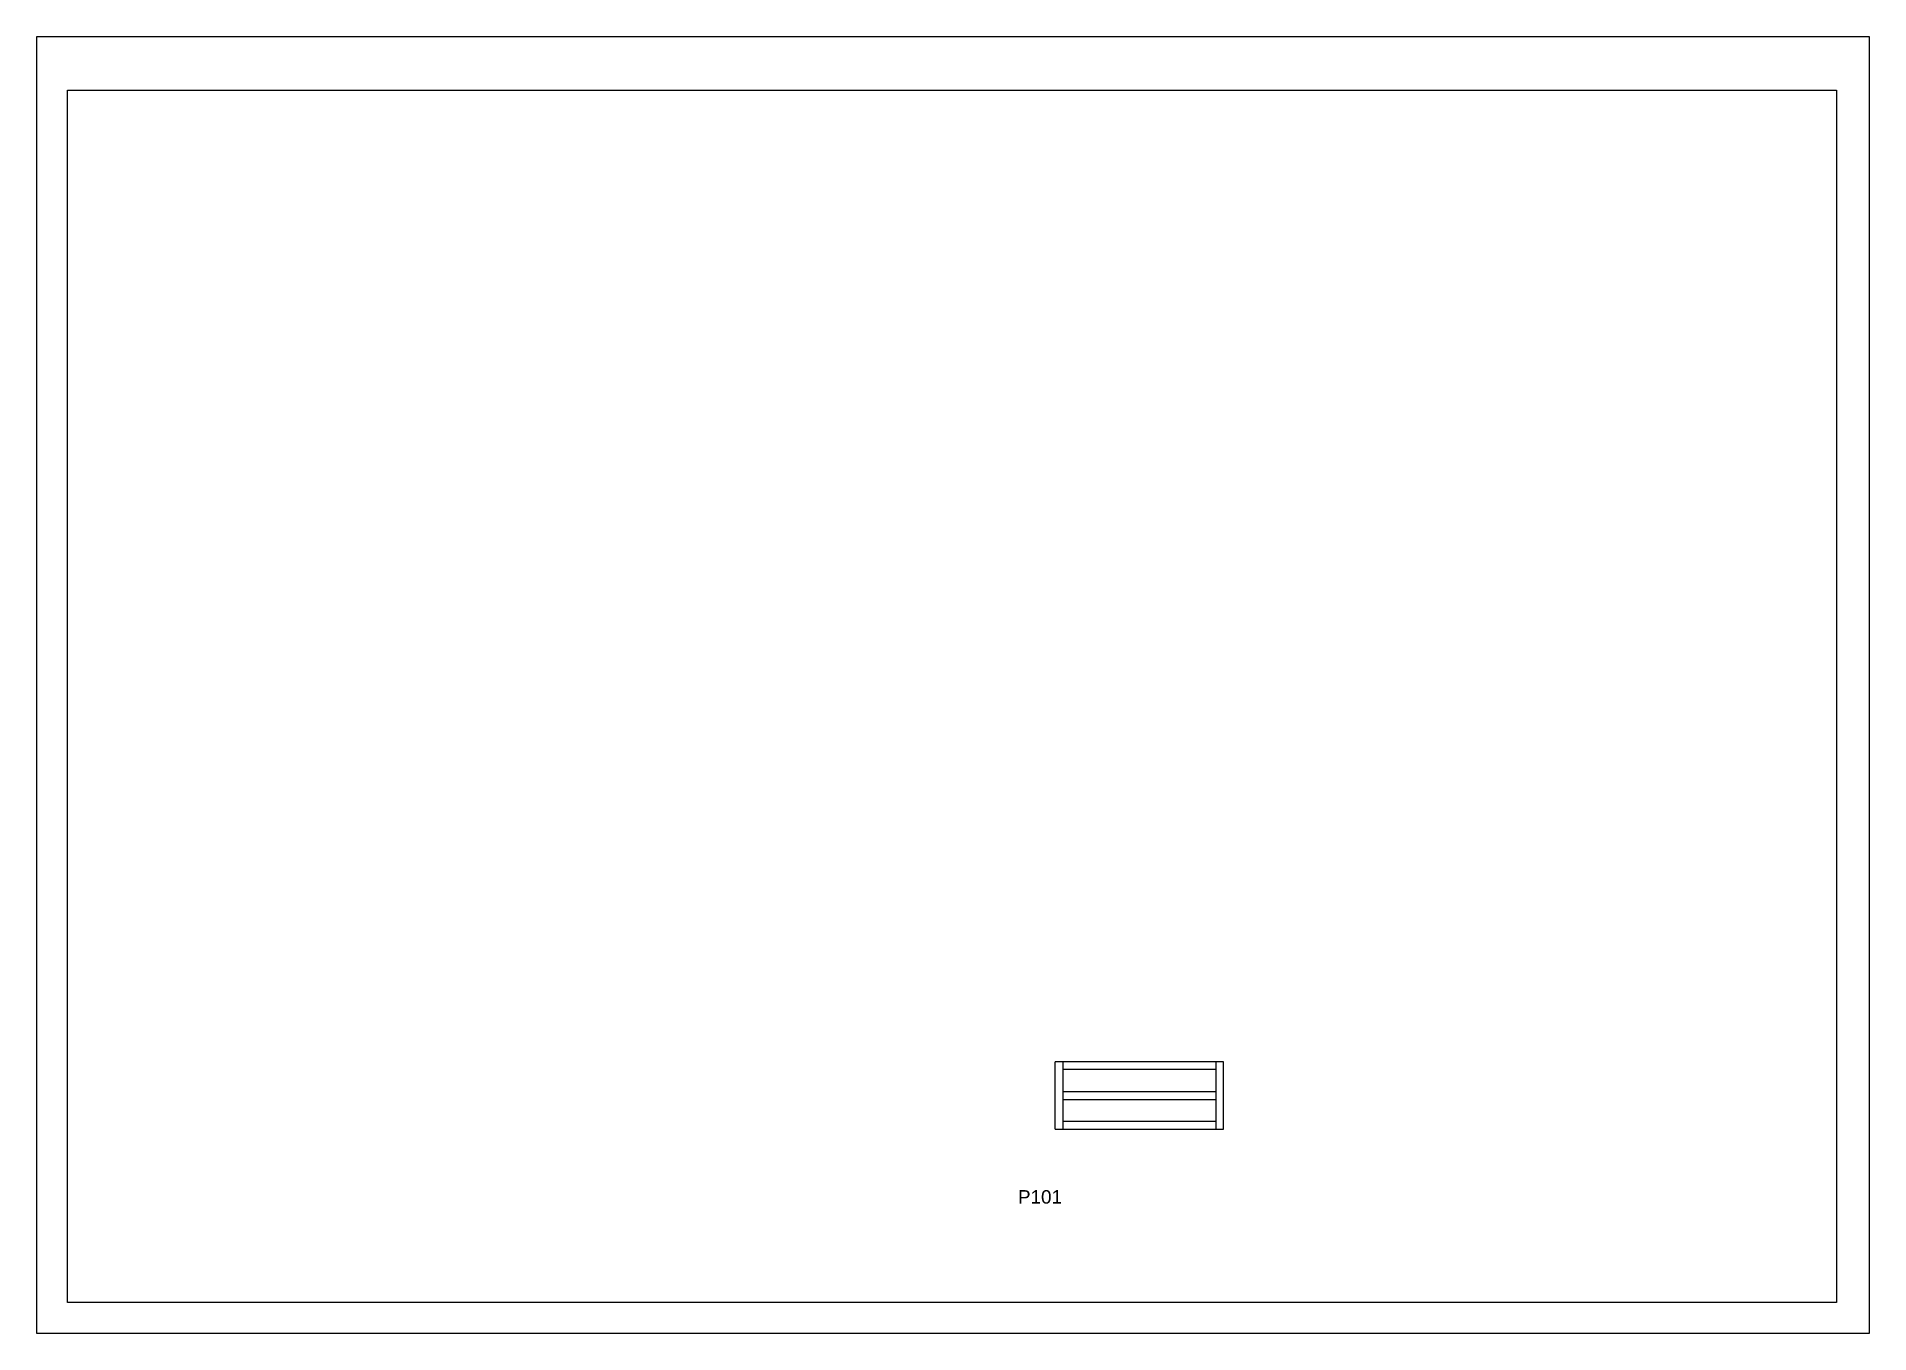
# Paper-space layout '10' of a CAD drawing. Extents: x 0 to 297, y 0 to 210.
# The model-space entities are those that its viewports show. They can reach past a viewport. Long polylines and large blocks are cut down to what shows.
import ezdxf

# ---------------------------------------------------------------- set-up
doc = ezdxf.new("R2010")
doc.units = 0
for name, color, linetype in [('5', 5, 'Continuous'), ('Painéis', 200, 'Continuous'), ('SARR_2.2x7', 40, 'Continuous')]:
    doc.layers.add(name, color=color, linetype=linetype)
doc.styles.get("Standard").update_dxf_attribs({"font": 'arial.ttf'})

msp = doc.modelspace()

# ---------------------------------------------------------------- linework, layer by layer
at = {"layer": 'Painéis'}
msp.add_line((2419.3, 15744.1), (2419.3, 15804.1), dxfattribs=at)
msp.add_lwpolyline([(2419.3, 15744.1), (2569.3, 15744.1), (2569.3, 15804.1), (2419.3, 15804.1)], dxfattribs=at)
at = {"layer": 'SARR_2.2x7', "linetype": 'Continuous'}
for p, q in [((2562.3, 15804.1), (2562.3, 15744.1)), ((2562.3, 15797.1), (2426.3, 15797.1)), ((2426.3, 15777.6), (2562.3, 15777.6)), ((2426.3, 15770.6), (2562.3, 15770.6)), ((2426.3, 15751.1), (2562.3, 15751.1))]:
    msp.add_line(p, q, dxfattribs=at)
msp.add_lwpolyline([(2426.3, 15744.1), (2426.3, 15804.1)], dxfattribs=at)

# ---------------------------------------------------------------- texts
at = {"layer": '5', "linetype": 'Continuous'}
msp.add_text('P101', height=12, rotation=360, dxfattribs=at).set_placement((2386.2, 15677.8))

psp = doc.layouts.new('10')

# ---------------------------------------------------------------- linework, layer by layer
for points in [[(0, 0), (297, 0), (297, 210), (0, 210)], [(291.7, 5), (5, 5), (5, 201.35), (291.7, 201.35)]]:
    psp.add_lwpolyline(points, close=True)

# ---------------------------------------------------------------- viewports
at = {"layer": 'Defpoints'}
psp.add_viewport(center=(148.35, 103.17), size=(286.7, 196.3459), view_center_point=(2327.48, 16129.37), view_height=1079.0914, dxfattribs=at)

doc.saveas('drawing.dxf')
